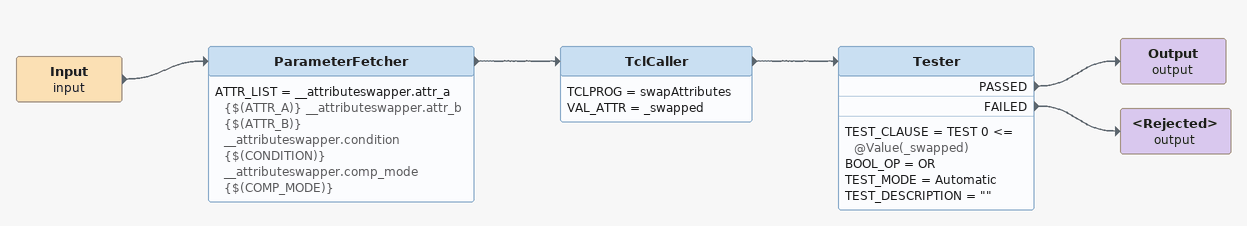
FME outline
Input (input)
    -> ParameterFetcher
ParameterFetcher
    ATTR_LIST = __attributeswapper.attr_a {$(ATTR_A)} __attributeswapper.attr_b {$(ATTR_B)} __attributeswapper.condition {$(CONDITION)} __attributeswapper.comp_mode {$(COMP_MODE)}
    -> TclCaller
TclCaller
    TCLPROG = swapAttributes
    VAL_ATTR = _swapped
    -> Tester
Tester
    TEST_CLAUSE = TEST 0 <= @Value(_swapped)
    BOOL_OP = OR
    TEST_MODE = Automatic
    TEST_DESCRIPTION = ""
    PASSED -> Output (output)
    FAILED -> <Rejected> (output)
Output (output)
<Rejected> (output)
